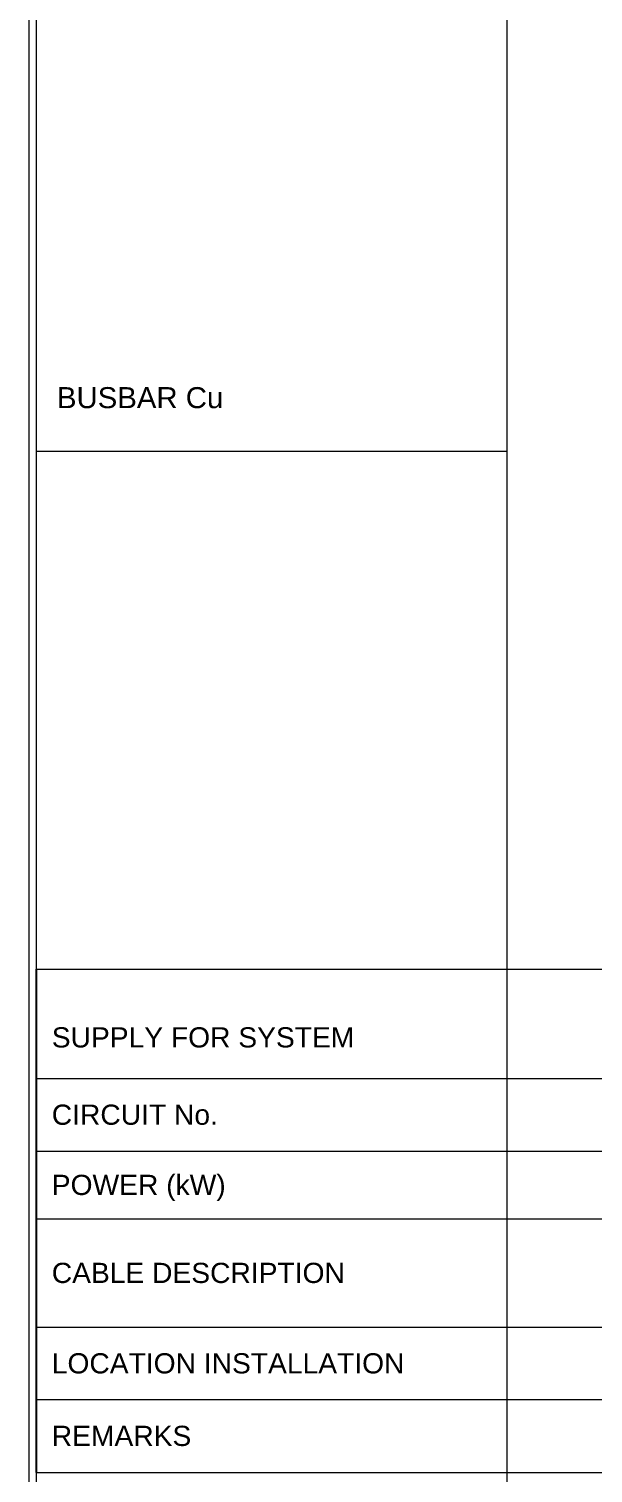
# Model space of a CAD drawing. Header units: millimetres. Extents: x -33055 to 42243, y -56860 to 24450.
# Drawn here: x -33055 to -26077, y -16450 to 1406 of the extents above; entities that cross this region are included whole.
import ezdxf

# ---------------------------------------------------------------- set-up
doc = ezdxf.new("R2010")
doc.units = ezdxf.units.MM
for name, color, linetype in [('E-FRAME', 7, 'Continuous'), ('E-TABLE', 7, 'Continuous'), ('E-TABLE-L', 7, 'Continuous'), ('E-TEXT', 7, 'Continuous')]:
    doc.layers.add(name, color=color, linetype=linetype)
doc.styles.add('ARIAL', font='arial.ttf')

msp = doc.modelspace()

# ---------------------------------------------------------------- linework, layer by layer
at = {"layer": 'E-FRAME', "color": 7, "lineweight": 0}
for p, q in [((-27145, 24348), (-27145, -56602)), ((-32966, -3816), (-27145, -3816))]:
    msp.add_line(p, q, dxfattribs=at)
for points in [[(-33055, 24450), (-33055, -56699), (37914, -56699), (37914, 24450), (-33055, 24450)], [(-32966, 24348), (-32966, -56602), (37813, -56602), (37813, 24348), (-32966, 24348)]]:
    msp.add_lwpolyline(points, dxfattribs=at)
at = {"layer": 'E-TABLE', "color": 7, "lineweight": 0}
for p, q in [((-32967, -10218), (35297, -10218)), ((-32967, -11572), (35297, -11572)), ((-32967, -12468), (35297, -12468)), ((-32967, -13305), (35297, -13305)), ((-32967, -14645), (35297, -14645)), ((-32967, -15541), (35297, -15541)), ((-32967, -16441), (35297, -16441))]:
    msp.add_line(p, q, dxfattribs=at)
at = {"layer": 'E-TABLE-L', "color": 253, "lineweight": 25, "true_color": 0x999999}
msp.add_line((-32967, -10218), (-32967, -16441), dxfattribs=at)

# ---------------------------------------------------------------- texts
at = {"layer": 'E-TEXT', "color": 7, "style": 'ARIAL'}
for s, height, p in [('BUSBAR Cu', 259.8, (-32708, -3283)), ('SUPPLY FOR SYSTEM', 249.75, (-32772, -11187)), ('CIRCUIT No.', 249.75, (-32772, -12143)), ('POWER (kW)', 249.8, (-32772, -13011)), ('CABLE DESCRIPTION', 249.75, (-32772, -14099)), ('LOCATION INSTALLATION', 249.75, (-32772, -15217)), ('REMARKS', 249.8, (-32772, -16114))]:
    msp.add_text(s, height=height, dxfattribs=at).set_placement(p)

doc.saveas('drawing.dxf')
